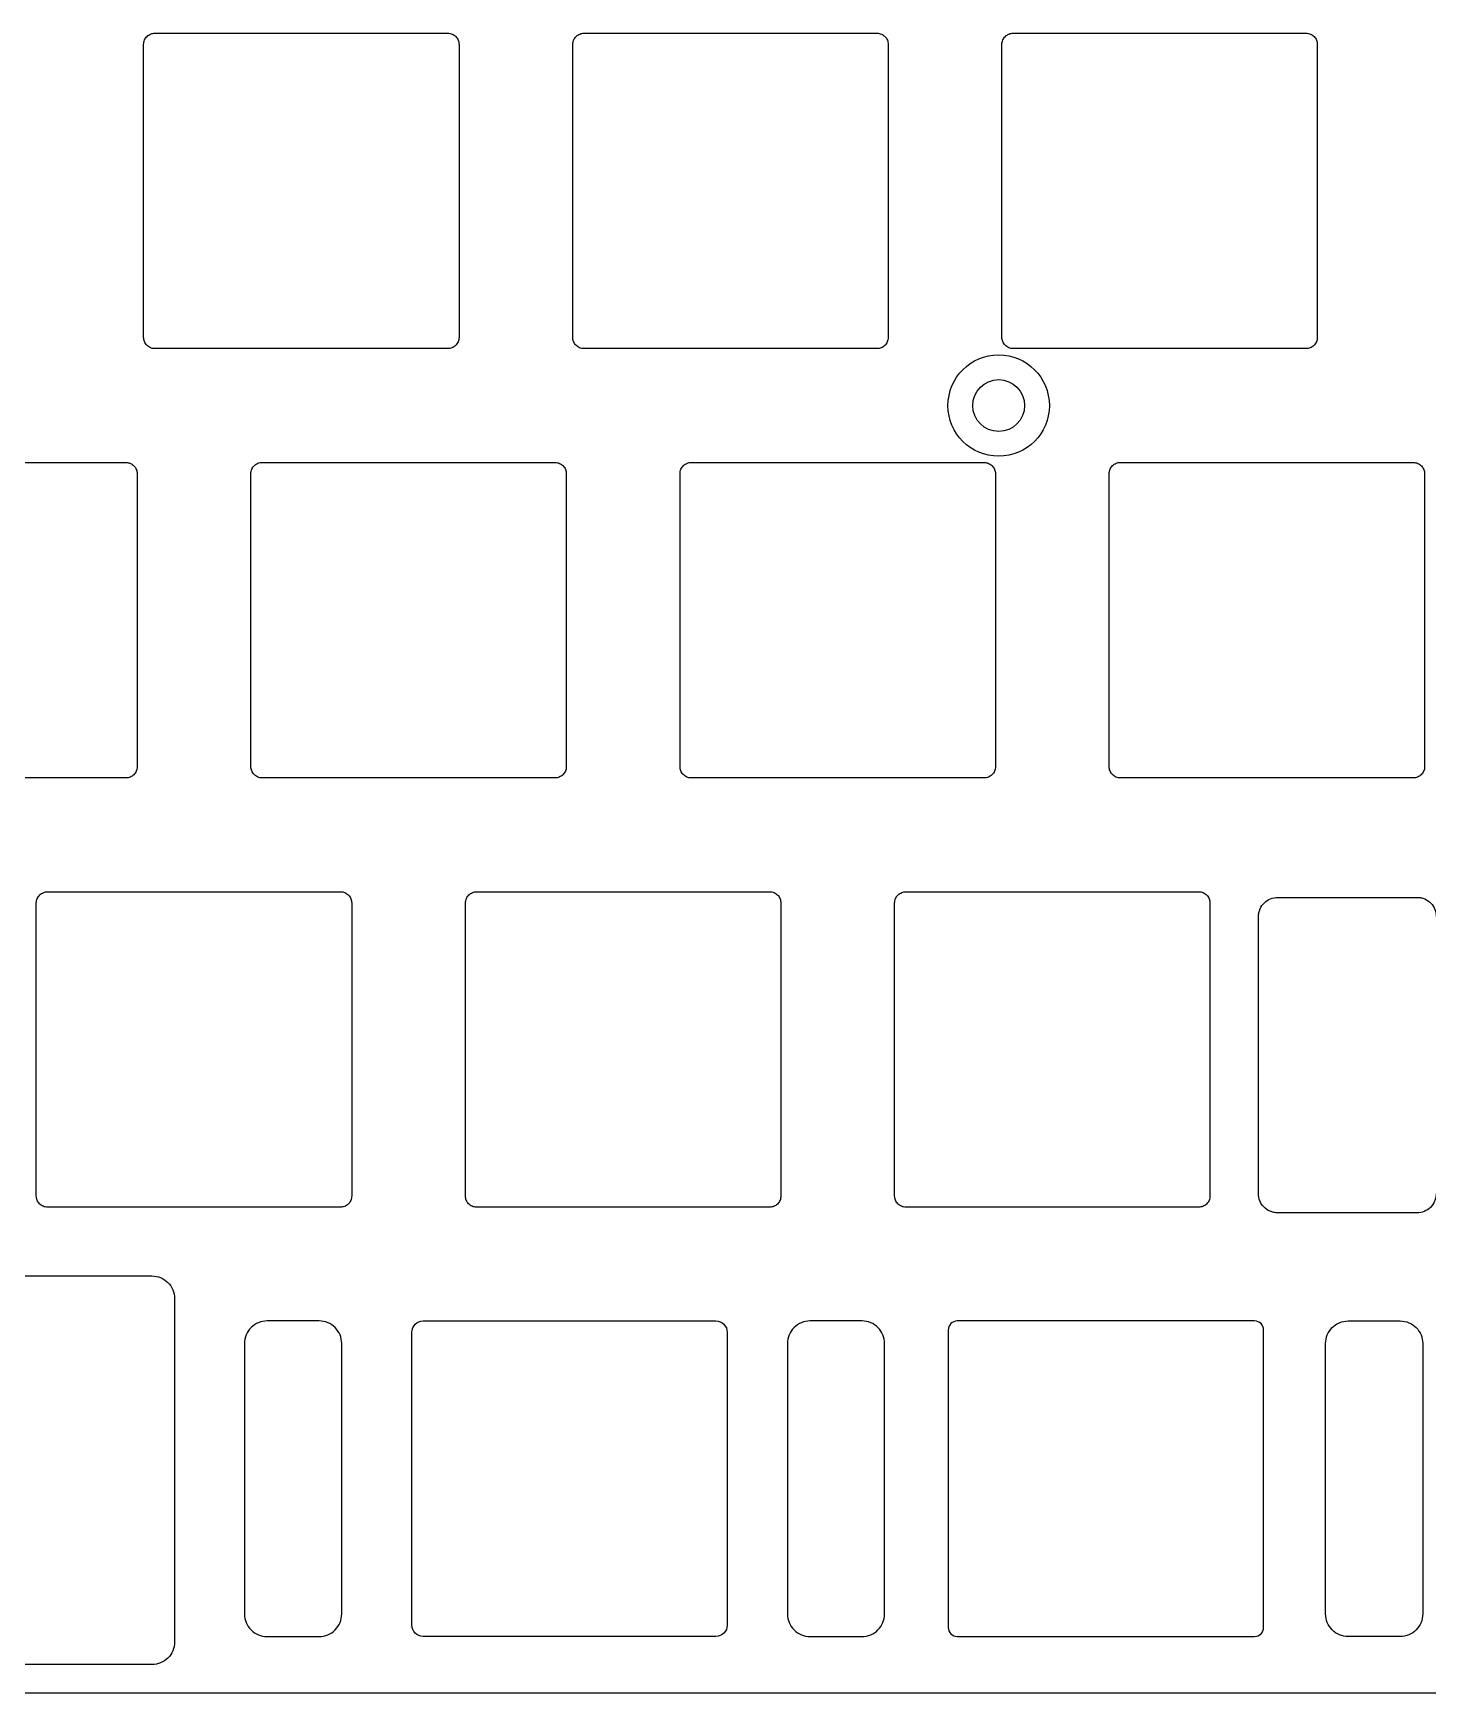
# Model space of a CAD drawing. Header units: millimetres. Extents: x 10 to 357, y 12 to 131.
# Drawn here: x 188.5 to 250.4, y 11.9 to 85.6 of the extents above; entities that cross this region are included whole.
import ezdxf

# ---------------------------------------------------------------- set-up
doc = ezdxf.new("R2010")
doc.units = ezdxf.units.MM
doc.header["$MEASUREMENT"] = 0

msp = doc.modelspace()

# ---------------------------------------------------------------- linework, layer by layer
for p, q in [((193.858, 85.583), (206.858, 85.583)), ((193.858, 85.583), (206.858, 85.583)), ((212.908, 85.583), (225.908, 85.583)), ((212.908, 85.583), (225.908, 85.583)), ((231.958, 85.583), (244.958, 85.583)), ((231.958, 85.583), (244.958, 85.583)), ((193.358, 72.083), (193.358, 85.083)), ((193.358, 72.083), (193.358, 85.083)), ((207.358, 85.083), (207.358, 72.083)), ((207.358, 85.083), (207.358, 72.083)), ((212.408, 72.083), (212.408, 85.083)), ((212.408, 72.083), (212.408, 85.083)), ((226.408, 85.083), (226.408, 72.083)), ((226.408, 85.083), (226.408, 72.083)), ((231.458, 72.083), (231.458, 85.083)), ((231.458, 72.083), (231.458, 85.083)), ((245.458, 85.083), (245.458, 72.083)), ((245.458, 85.083), (245.458, 72.083)), ((206.858, 71.583), (193.858, 71.583)), ((206.858, 71.583), (193.858, 71.583)), ((225.908, 71.583), (212.908, 71.583)), ((225.908, 71.583), (212.908, 71.583)), ((244.958, 71.583), (231.958, 71.583)), ((244.958, 71.583), (231.958, 71.583)), ((179.07, 66.533), (192.57, 66.533)), ((179.07, 66.533), (192.57, 66.533)), ((198.62, 66.533), (211.62, 66.533)), ((198.62, 66.533), (211.62, 66.533)), ((217.67, 66.533), (230.67, 66.533)), ((217.67, 66.533), (230.67, 66.533)), ((236.72, 66.533), (249.72, 66.533)), ((236.72, 66.533), (249.72, 66.533)), ((193.07, 66.033), (193.07, 53.033)), ((193.07, 66.033), (193.07, 53.033)), ((198.12, 53.033), (198.12, 66.033)), ((198.12, 53.033), (198.12, 66.033)), ((212.12, 66.033), (212.12, 53.033)), ((212.12, 66.033), (212.12, 53.033)), ((217.17, 53.033), (217.17, 66.033)), ((217.17, 53.033), (217.17, 66.033)), ((231.17, 66.033), (231.17, 53.033)), ((231.17, 66.033), (231.17, 53.033)), ((236.22, 53.033), (236.22, 66.033)), ((236.22, 53.033), (236.22, 66.033)), ((250.22, 66.033), (250.22, 53.033)), ((250.22, 66.033), (250.22, 53.033)), ((192.57, 52.533), (179.57, 52.533)), ((192.57, 52.533), (179.57, 52.533)), ((211.62, 52.533), (198.62, 52.533)), ((211.62, 52.533), (198.62, 52.533)), ((230.67, 52.533), (217.67, 52.533)), ((230.67, 52.533), (217.67, 52.533)), ((249.72, 52.533), (236.72, 52.533)), ((249.72, 52.533), (236.72, 52.533)), ((189.095, 47.483), (202.095, 47.483)), ((189.095, 47.483), (202.095, 47.483)), ((208.145, 47.483), (221.145, 47.483)), ((208.145, 47.483), (221.145, 47.483)), ((227.195, 47.483), (240.195, 47.483)), ((227.195, 47.483), (240.195, 47.483)), ((243.7, 47.233), (249.885, 47.233)), ((243.7, 47.233), (249.885, 47.233)), ((188.595, 33.983), (188.595, 46.983)), ((188.595, 33.983), (188.595, 46.983)), ((202.595, 46.983), (202.595, 33.983)), ((202.595, 46.983), (202.595, 33.983)), ((207.645, 33.983), (207.645, 46.983)), ((207.645, 33.983), (207.645, 46.983)), ((221.645, 46.983), (221.645, 33.983)), ((221.645, 46.983), (221.645, 33.983)), ((226.695, 33.983), (226.695, 46.983)), ((226.695, 33.983), (226.695, 46.983)), ((240.695, 46.983), (240.695, 33.983)), ((240.695, 46.983), (240.695, 33.983)), ((242.848, 34.085), (242.848, 46.381)), ((242.848, 34.085), (242.848, 46.381)), ((202.095, 33.483), (189.095, 33.483)), ((202.095, 33.483), (189.095, 33.483)), ((221.145, 33.483), (208.145, 33.483)), ((221.145, 33.483), (208.145, 33.483)), ((240.195, 33.483), (227.195, 33.483)), ((240.195, 33.483), (227.195, 33.483)), ((249.885, 33.233), (243.7, 33.233)), ((249.885, 33.233), (243.7, 33.233)), ((13.133, 11.933), (354.244, 11.933)), ((13.133, 11.933), (354.244, 11.933))]:
    msp.add_line(p, q)
for points in [[(186.927, 14.183), (186.927, 29.433, -0.414214), (187.927, 30.433), (193.727, 30.433, -0.414214), (194.727, 29.433), (194.727, 14.183, -0.414214), (193.727, 13.183), (187.927, 13.183, -0.414214)], [(186.927, 14.183), (186.927, 29.433, -0.414214), (187.927, 30.433), (193.727, 30.433, -0.414214), (194.727, 29.433), (194.727, 14.183, -0.414214), (193.727, 13.183), (187.927, 13.183, -0.414214)], [(201.152, 14.433, 0.414214), (202.152, 15.433), (202.152, 27.433, 0.414214), (201.152, 28.433), (198.838, 28.433, 0.414214), (197.838, 27.433), (197.838, 15.433, 0.414214), (198.838, 14.433)], [(201.152, 14.433, 0.414214), (202.152, 15.433), (202.152, 27.433, 0.414214), (201.152, 28.433), (198.838, 28.433, 0.414214), (197.838, 27.433), (197.838, 15.433, 0.414214), (198.838, 14.433)], [(218.764, 14.433), (205.764, 14.433, -0.414214), (205.264, 14.933), (205.264, 27.933, -0.414214), (205.764, 28.433), (218.764, 28.433, -0.414214), (219.264, 27.933), (219.264, 14.933, -0.414214)], [(218.764, 14.433), (205.764, 14.433, -0.414214), (205.264, 14.933), (205.264, 27.933, -0.414214), (205.764, 28.433), (218.764, 28.433, -0.414214), (219.264, 27.933), (219.264, 14.933, -0.414214)], [(225.25, 14.433, 0.414214), (226.25, 15.433), (226.25, 27.433, 0.414214), (225.25, 28.433), (222.937, 28.433, 0.414214), (221.937, 27.433), (221.937, 15.433, 0.414214), (222.937, 14.433)], [(225.25, 14.433, 0.414214), (226.25, 15.433), (226.25, 27.433, 0.414214), (225.25, 28.433), (222.937, 28.433, 0.414214), (221.937, 27.433), (221.937, 15.433, 0.414214), (222.937, 14.433)], [(243.077, 28.033, 0.414214), (242.677, 28.433), (229.477, 28.433, 0.414214), (229.077, 28.033), (229.077, 14.833, 0.414214), (229.477, 14.433), (242.677, 14.433, 0.414214), (243.077, 14.833)], [(243.077, 28.033, 0.414214), (242.677, 28.433), (229.477, 28.433, 0.414214), (229.077, 28.033), (229.077, 14.833, 0.414214), (229.477, 14.433), (242.677, 14.433, 0.414214), (243.077, 14.833)], [(246.826, 28.433), (249.14, 28.433, -0.414214), (250.14, 27.432), (250.14, 15.433, -0.414214), (249.14, 14.433), (246.826, 14.433, -0.414214), (245.826, 15.433), (245.826, 27.432, -0.414214)], [(246.826, 28.433), (249.14, 28.433, -0.414214), (250.14, 27.432), (250.14, 15.433, -0.414214), (249.14, 14.433), (246.826, 14.433, -0.414214), (245.826, 15.433), (245.826, 27.432, -0.414214)]]:
    msp.add_lwpolyline(points, format="xyb", close=True)
for radius in [2.25, 2.25, 1.15]:
    msp.add_circle((231.314, 69.058), radius)
for points, knots in [([(193.358, 85.083), (193.358, 85.118), (193.361, 85.152), (193.376, 85.219), (193.386, 85.251), (193.426, 85.343), (193.464, 85.397), (193.557, 85.487), (193.611, 85.522), (193.73, 85.571), (193.793, 85.583), (193.858, 85.583)], [-0.07893052, -0.07893052, -0.07893052, -0.07893052, -0.06848053, -0.06848053, -0.05834686, -0.05834686, -0.03857211, -0.03857211, -0.01934595, -0.01934595, 0, 0, 0, 0]), ([(193.358, 85.083), (193.358, 85.118), (193.361, 85.152), (193.376, 85.219), (193.386, 85.251), (193.426, 85.343), (193.464, 85.397), (193.557, 85.487), (193.611, 85.522), (193.73, 85.571), (193.793, 85.583), (193.858, 85.583)], [-0.07893052, -0.07893052, -0.07893052, -0.07893052, -0.06848053, -0.06848053, -0.05834686, -0.05834686, -0.03857211, -0.03857211, -0.01934595, -0.01934595, 0, 0, 0, 0]), ([(206.858, 85.583), (206.893, 85.583), (206.927, 85.579), (206.994, 85.565), (207.027, 85.555), (207.118, 85.515), (207.172, 85.477), (207.262, 85.384), (207.298, 85.33), (207.346, 85.211), (207.358, 85.147), (207.358, 85.083)], [-0.07893052, -0.07893052, -0.07893052, -0.07893052, -0.06848053, -0.06848053, -0.05834686, -0.05834686, -0.03857211, -0.03857211, -0.01934595, -0.01934595, 0, 0, 0, 0]), ([(206.858, 85.583), (206.893, 85.583), (206.927, 85.579), (206.994, 85.565), (207.027, 85.555), (207.118, 85.515), (207.172, 85.477), (207.262, 85.384), (207.298, 85.33), (207.346, 85.211), (207.358, 85.147), (207.358, 85.083)], [-0.07893052, -0.07893052, -0.07893052, -0.07893052, -0.06848053, -0.06848053, -0.05834686, -0.05834686, -0.03857211, -0.03857211, -0.01934595, -0.01934595, 0, 0, 0, 0]), ([(212.408, 85.083), (212.408, 85.118), (212.411, 85.152), (212.426, 85.219), (212.436, 85.251), (212.476, 85.343), (212.514, 85.397), (212.607, 85.487), (212.661, 85.522), (212.78, 85.571), (212.843, 85.583), (212.908, 85.583)], [-0.07893052, -0.07893052, -0.07893052, -0.07893052, -0.06848053, -0.06848053, -0.05834686, -0.05834686, -0.03857211, -0.03857211, -0.01934595, -0.01934595, 0, 0, 0, 0]), ([(212.408, 85.083), (212.408, 85.118), (212.411, 85.152), (212.426, 85.219), (212.436, 85.251), (212.476, 85.343), (212.514, 85.397), (212.607, 85.487), (212.661, 85.522), (212.78, 85.571), (212.843, 85.583), (212.908, 85.583)], [-0.07893052, -0.07893052, -0.07893052, -0.07893052, -0.06848053, -0.06848053, -0.05834686, -0.05834686, -0.03857211, -0.03857211, -0.01934595, -0.01934595, 0, 0, 0, 0]), ([(225.908, 85.583), (225.943, 85.583), (225.977, 85.579), (226.044, 85.565), (226.077, 85.555), (226.168, 85.515), (226.222, 85.477), (226.312, 85.384), (226.348, 85.33), (226.396, 85.211), (226.408, 85.147), (226.408, 85.083)], [-0.07893052, -0.07893052, -0.07893052, -0.07893052, -0.06848053, -0.06848053, -0.05834686, -0.05834686, -0.03857211, -0.03857211, -0.01934595, -0.01934595, 0, 0, 0, 0]), ([(225.908, 85.583), (225.943, 85.583), (225.977, 85.579), (226.044, 85.565), (226.077, 85.555), (226.168, 85.515), (226.222, 85.477), (226.312, 85.384), (226.348, 85.33), (226.396, 85.211), (226.408, 85.147), (226.408, 85.083)], [-0.07893052, -0.07893052, -0.07893052, -0.07893052, -0.06848053, -0.06848053, -0.05834686, -0.05834686, -0.03857211, -0.03857211, -0.01934595, -0.01934595, 0, 0, 0, 0]), ([(231.458, 85.083), (231.458, 85.118), (231.461, 85.152), (231.476, 85.219), (231.486, 85.251), (231.526, 85.343), (231.564, 85.397), (231.657, 85.487), (231.711, 85.522), (231.83, 85.571), (231.893, 85.583), (231.958, 85.583)], [-0.07893052, -0.07893052, -0.07893052, -0.07893052, -0.06848053, -0.06848053, -0.05834686, -0.05834686, -0.03857211, -0.03857211, -0.01934595, -0.01934595, 0, 0, 0, 0]), ([(231.458, 85.083), (231.458, 85.118), (231.461, 85.152), (231.476, 85.219), (231.486, 85.251), (231.526, 85.343), (231.564, 85.397), (231.657, 85.487), (231.711, 85.522), (231.83, 85.571), (231.893, 85.583), (231.958, 85.583)], [-0.07893052, -0.07893052, -0.07893052, -0.07893052, -0.06848053, -0.06848053, -0.05834686, -0.05834686, -0.03857211, -0.03857211, -0.01934595, -0.01934595, 0, 0, 0, 0]), ([(244.958, 85.583), (244.993, 85.583), (245.027, 85.579), (245.094, 85.565), (245.127, 85.555), (245.218, 85.515), (245.272, 85.477), (245.362, 85.384), (245.398, 85.33), (245.446, 85.211), (245.458, 85.147), (245.458, 85.083)], [-0.07893052, -0.07893052, -0.07893052, -0.07893052, -0.06848053, -0.06848053, -0.05834686, -0.05834686, -0.03857211, -0.03857211, -0.01934595, -0.01934595, 0, 0, 0, 0]), ([(244.958, 85.583), (244.993, 85.583), (245.027, 85.579), (245.094, 85.565), (245.127, 85.555), (245.218, 85.515), (245.272, 85.477), (245.362, 85.384), (245.398, 85.33), (245.446, 85.211), (245.458, 85.147), (245.458, 85.083)], [-0.07893052, -0.07893052, -0.07893052, -0.07893052, -0.06848053, -0.06848053, -0.05834686, -0.05834686, -0.03857211, -0.03857211, -0.01934595, -0.01934595, 0, 0, 0, 0]), ([(193.858, 71.583), (193.823, 71.583), (193.789, 71.586), (193.722, 71.6), (193.689, 71.611), (193.598, 71.65), (193.544, 71.688), (193.454, 71.782), (193.418, 71.836), (193.37, 71.955), (193.358, 72.018), (193.358, 72.083)], [-0.07893052, -0.07893052, -0.07893052, -0.07893052, -0.06848053, -0.06848053, -0.05834686, -0.05834686, -0.03857211, -0.03857211, -0.01934595, -0.01934595, 0, 0, 0, 0]), ([(193.858, 71.583), (193.823, 71.583), (193.789, 71.586), (193.722, 71.6), (193.689, 71.611), (193.598, 71.65), (193.544, 71.688), (193.454, 71.782), (193.418, 71.836), (193.37, 71.955), (193.358, 72.018), (193.358, 72.083)], [-0.07893052, -0.07893052, -0.07893052, -0.07893052, -0.06848053, -0.06848053, -0.05834686, -0.05834686, -0.03857211, -0.03857211, -0.01934595, -0.01934595, 0, 0, 0, 0]), ([(207.358, 72.083), (207.358, 72.048), (207.354, 72.013), (207.34, 71.946), (207.33, 71.914), (207.29, 71.823), (207.252, 71.768), (207.159, 71.678), (207.105, 71.643), (206.986, 71.595), (206.922, 71.583), (206.858, 71.583)], [-0.07893052, -0.07893052, -0.07893052, -0.07893052, -0.06848053, -0.06848053, -0.05834686, -0.05834686, -0.03857211, -0.03857211, -0.01934595, -0.01934595, 0, 0, 0, 0]), ([(207.358, 72.083), (207.358, 72.048), (207.354, 72.013), (207.34, 71.946), (207.33, 71.914), (207.29, 71.823), (207.252, 71.768), (207.159, 71.678), (207.105, 71.643), (206.986, 71.595), (206.922, 71.583), (206.858, 71.583)], [-0.07893052, -0.07893052, -0.07893052, -0.07893052, -0.06848053, -0.06848053, -0.05834686, -0.05834686, -0.03857211, -0.03857211, -0.01934595, -0.01934595, 0, 0, 0, 0]), ([(212.908, 71.583), (212.873, 71.583), (212.839, 71.586), (212.772, 71.6), (212.739, 71.611), (212.648, 71.65), (212.594, 71.688), (212.504, 71.782), (212.468, 71.836), (212.42, 71.955), (212.408, 72.018), (212.408, 72.083)], [-0.07893052, -0.07893052, -0.07893052, -0.07893052, -0.06848053, -0.06848053, -0.05834686, -0.05834686, -0.03857211, -0.03857211, -0.01934595, -0.01934595, 0, 0, 0, 0]), ([(212.908, 71.583), (212.873, 71.583), (212.839, 71.586), (212.772, 71.6), (212.739, 71.611), (212.648, 71.65), (212.594, 71.688), (212.504, 71.782), (212.468, 71.836), (212.42, 71.955), (212.408, 72.018), (212.408, 72.083)], [-0.07893052, -0.07893052, -0.07893052, -0.07893052, -0.06848053, -0.06848053, -0.05834686, -0.05834686, -0.03857211, -0.03857211, -0.01934595, -0.01934595, 0, 0, 0, 0]), ([(226.408, 72.083), (226.408, 72.048), (226.404, 72.013), (226.39, 71.946), (226.38, 71.914), (226.34, 71.823), (226.302, 71.768), (226.209, 71.678), (226.155, 71.643), (226.036, 71.595), (225.972, 71.583), (225.908, 71.583)], [-0.07893052, -0.07893052, -0.07893052, -0.07893052, -0.06848053, -0.06848053, -0.05834686, -0.05834686, -0.03857211, -0.03857211, -0.01934595, -0.01934595, 0, 0, 0, 0]), ([(226.408, 72.083), (226.408, 72.048), (226.404, 72.013), (226.39, 71.946), (226.38, 71.914), (226.34, 71.823), (226.302, 71.768), (226.209, 71.678), (226.155, 71.643), (226.036, 71.595), (225.972, 71.583), (225.908, 71.583)], [-0.07893052, -0.07893052, -0.07893052, -0.07893052, -0.06848053, -0.06848053, -0.05834686, -0.05834686, -0.03857211, -0.03857211, -0.01934595, -0.01934595, 0, 0, 0, 0]), ([(231.958, 71.583), (231.923, 71.583), (231.889, 71.586), (231.822, 71.6), (231.789, 71.611), (231.698, 71.65), (231.644, 71.688), (231.554, 71.782), (231.518, 71.836), (231.47, 71.955), (231.458, 72.018), (231.458, 72.083)], [-0.07893052, -0.07893052, -0.07893052, -0.07893052, -0.06848053, -0.06848053, -0.05834686, -0.05834686, -0.03857211, -0.03857211, -0.01934595, -0.01934595, 0, 0, 0, 0]), ([(231.958, 71.583), (231.923, 71.583), (231.889, 71.586), (231.822, 71.6), (231.789, 71.611), (231.698, 71.65), (231.644, 71.688), (231.554, 71.782), (231.518, 71.836), (231.47, 71.955), (231.458, 72.018), (231.458, 72.083)], [-0.07893052, -0.07893052, -0.07893052, -0.07893052, -0.06848053, -0.06848053, -0.05834686, -0.05834686, -0.03857211, -0.03857211, -0.01934595, -0.01934595, 0, 0, 0, 0]), ([(245.458, 72.083), (245.458, 72.048), (245.454, 72.013), (245.44, 71.946), (245.43, 71.914), (245.39, 71.823), (245.352, 71.768), (245.259, 71.678), (245.205, 71.643), (245.086, 71.595), (245.022, 71.583), (244.958, 71.583)], [-0.07893052, -0.07893052, -0.07893052, -0.07893052, -0.06848053, -0.06848053, -0.05834686, -0.05834686, -0.03857211, -0.03857211, -0.01934595, -0.01934595, 0, 0, 0, 0]), ([(245.458, 72.083), (245.458, 72.048), (245.454, 72.013), (245.44, 71.946), (245.43, 71.914), (245.39, 71.823), (245.352, 71.768), (245.259, 71.678), (245.205, 71.643), (245.086, 71.595), (245.022, 71.583), (244.958, 71.583)], [-0.07893052, -0.07893052, -0.07893052, -0.07893052, -0.06848053, -0.06848053, -0.05834686, -0.05834686, -0.03857211, -0.03857211, -0.01934595, -0.01934595, 0, 0, 0, 0]), ([(192.57, 66.533), (192.605, 66.533), (192.64, 66.529), (192.707, 66.515), (192.739, 66.505), (192.83, 66.465), (192.885, 66.427), (192.975, 66.334), (193.01, 66.28), (193.058, 66.161), (193.07, 66.097), (193.07, 66.033)], [-0.07893052, -0.07893052, -0.07893052, -0.07893052, -0.06848053, -0.06848053, -0.05834686, -0.05834686, -0.03857211, -0.03857211, -0.01934595, -0.01934595, 0, 0, 0, 0]), ([(192.57, 66.533), (192.605, 66.533), (192.64, 66.529), (192.707, 66.515), (192.739, 66.505), (192.83, 66.465), (192.885, 66.427), (192.975, 66.334), (193.01, 66.28), (193.058, 66.161), (193.07, 66.097), (193.07, 66.033)], [-0.07893052, -0.07893052, -0.07893052, -0.07893052, -0.06848053, -0.06848053, -0.05834686, -0.05834686, -0.03857211, -0.03857211, -0.01934595, -0.01934595, 0, 0, 0, 0]), ([(198.12, 66.033), (198.12, 66.068), (198.124, 66.102), (198.138, 66.169), (198.148, 66.201), (198.188, 66.293), (198.226, 66.347), (198.319, 66.437), (198.374, 66.472), (198.493, 66.521), (198.556, 66.533), (198.62, 66.533)], [-0.07893052, -0.07893052, -0.07893052, -0.07893052, -0.06848053, -0.06848053, -0.05834686, -0.05834686, -0.03857211, -0.03857211, -0.01934595, -0.01934595, 0, 0, 0, 0]), ([(198.12, 66.033), (198.12, 66.068), (198.124, 66.102), (198.138, 66.169), (198.148, 66.201), (198.188, 66.293), (198.226, 66.347), (198.319, 66.437), (198.374, 66.472), (198.493, 66.521), (198.556, 66.533), (198.62, 66.533)], [-0.07893052, -0.07893052, -0.07893052, -0.07893052, -0.06848053, -0.06848053, -0.05834686, -0.05834686, -0.03857211, -0.03857211, -0.01934595, -0.01934595, 0, 0, 0, 0]), ([(211.62, 66.533), (211.655, 66.533), (211.69, 66.529), (211.757, 66.515), (211.789, 66.505), (211.88, 66.465), (211.935, 66.427), (212.025, 66.334), (212.06, 66.28), (212.108, 66.161), (212.12, 66.097), (212.12, 66.033)], [-0.07893052, -0.07893052, -0.07893052, -0.07893052, -0.06848053, -0.06848053, -0.05834686, -0.05834686, -0.03857211, -0.03857211, -0.01934595, -0.01934595, 0, 0, 0, 0]), ([(211.62, 66.533), (211.655, 66.533), (211.69, 66.529), (211.757, 66.515), (211.789, 66.505), (211.88, 66.465), (211.935, 66.427), (212.025, 66.334), (212.06, 66.28), (212.108, 66.161), (212.12, 66.097), (212.12, 66.033)], [-0.07893052, -0.07893052, -0.07893052, -0.07893052, -0.06848053, -0.06848053, -0.05834686, -0.05834686, -0.03857211, -0.03857211, -0.01934595, -0.01934595, 0, 0, 0, 0]), ([(217.17, 66.033), (217.17, 66.068), (217.174, 66.102), (217.188, 66.169), (217.198, 66.201), (217.238, 66.293), (217.276, 66.347), (217.369, 66.437), (217.424, 66.472), (217.543, 66.521), (217.606, 66.533), (217.67, 66.533)], [-0.07893052, -0.07893052, -0.07893052, -0.07893052, -0.06848053, -0.06848053, -0.05834686, -0.05834686, -0.03857211, -0.03857211, -0.01934595, -0.01934595, 0, 0, 0, 0]), ([(217.17, 66.033), (217.17, 66.068), (217.174, 66.102), (217.188, 66.169), (217.198, 66.201), (217.238, 66.293), (217.276, 66.347), (217.369, 66.437), (217.424, 66.472), (217.543, 66.521), (217.606, 66.533), (217.67, 66.533)], [-0.07893052, -0.07893052, -0.07893052, -0.07893052, -0.06848053, -0.06848053, -0.05834686, -0.05834686, -0.03857211, -0.03857211, -0.01934595, -0.01934595, 0, 0, 0, 0]), ([(230.67, 66.533), (230.705, 66.533), (230.74, 66.529), (230.807, 66.515), (230.839, 66.505), (230.93, 66.465), (230.985, 66.427), (231.075, 66.334), (231.11, 66.28), (231.158, 66.161), (231.17, 66.097), (231.17, 66.033)], [-0.07893052, -0.07893052, -0.07893052, -0.07893052, -0.06848053, -0.06848053, -0.05834686, -0.05834686, -0.03857211, -0.03857211, -0.01934595, -0.01934595, 0, 0, 0, 0]), ([(230.67, 66.533), (230.705, 66.533), (230.74, 66.529), (230.807, 66.515), (230.839, 66.505), (230.93, 66.465), (230.985, 66.427), (231.075, 66.334), (231.11, 66.28), (231.158, 66.161), (231.17, 66.097), (231.17, 66.033)], [-0.07893052, -0.07893052, -0.07893052, -0.07893052, -0.06848053, -0.06848053, -0.05834686, -0.05834686, -0.03857211, -0.03857211, -0.01934595, -0.01934595, 0, 0, 0, 0]), ([(236.22, 66.033), (236.22, 66.068), (236.224, 66.102), (236.238, 66.169), (236.248, 66.201), (236.288, 66.293), (236.326, 66.347), (236.419, 66.437), (236.474, 66.472), (236.593, 66.521), (236.656, 66.533), (236.72, 66.533)], [-0.07893052, -0.07893052, -0.07893052, -0.07893052, -0.06848053, -0.06848053, -0.05834686, -0.05834686, -0.03857211, -0.03857211, -0.01934595, -0.01934595, 0, 0, 0, 0]), ([(236.22, 66.033), (236.22, 66.068), (236.224, 66.102), (236.238, 66.169), (236.248, 66.201), (236.288, 66.293), (236.326, 66.347), (236.419, 66.437), (236.474, 66.472), (236.593, 66.521), (236.656, 66.533), (236.72, 66.533)], [-0.07893052, -0.07893052, -0.07893052, -0.07893052, -0.06848053, -0.06848053, -0.05834686, -0.05834686, -0.03857211, -0.03857211, -0.01934595, -0.01934595, 0, 0, 0, 0]), ([(249.72, 66.533), (249.755, 66.533), (249.79, 66.529), (249.857, 66.515), (249.889, 66.505), (249.98, 66.465), (250.035, 66.427), (250.125, 66.334), (250.16, 66.28), (250.208, 66.161), (250.22, 66.097), (250.22, 66.033)], [-0.07893052, -0.07893052, -0.07893052, -0.07893052, -0.06848053, -0.06848053, -0.05834686, -0.05834686, -0.03857211, -0.03857211, -0.01934595, -0.01934595, 0, 0, 0, 0]), ([(249.72, 66.533), (249.755, 66.533), (249.79, 66.529), (249.857, 66.515), (249.889, 66.505), (249.98, 66.465), (250.035, 66.427), (250.125, 66.334), (250.16, 66.28), (250.208, 66.161), (250.22, 66.097), (250.22, 66.033)], [-0.07893052, -0.07893052, -0.07893052, -0.07893052, -0.06848053, -0.06848053, -0.05834686, -0.05834686, -0.03857211, -0.03857211, -0.01934595, -0.01934595, 0, 0, 0, 0]), ([(193.07, 53.033), (193.07, 52.998), (193.067, 52.963), (193.053, 52.896), (193.043, 52.864), (193.003, 52.773), (192.965, 52.718), (192.871, 52.628), (192.817, 52.593), (192.698, 52.545), (192.635, 52.533), (192.57, 52.533)], [-0.07893052, -0.07893052, -0.07893052, -0.07893052, -0.06848053, -0.06848053, -0.05834686, -0.05834686, -0.03857211, -0.03857211, -0.01934595, -0.01934595, 0, 0, 0, 0]), ([(193.07, 53.033), (193.07, 52.998), (193.067, 52.963), (193.053, 52.896), (193.043, 52.864), (193.003, 52.773), (192.965, 52.718), (192.871, 52.628), (192.817, 52.593), (192.698, 52.545), (192.635, 52.533), (192.57, 52.533)], [-0.07893052, -0.07893052, -0.07893052, -0.07893052, -0.06848053, -0.06848053, -0.05834686, -0.05834686, -0.03857211, -0.03857211, -0.01934595, -0.01934595, 0, 0, 0, 0]), ([(198.62, 52.533), (198.586, 52.533), (198.551, 52.536), (198.484, 52.55), (198.452, 52.561), (198.361, 52.6), (198.306, 52.638), (198.216, 52.732), (198.181, 52.786), (198.133, 52.905), (198.12, 52.968), (198.12, 53.033)], [-0.07893052, -0.07893052, -0.07893052, -0.07893052, -0.06848053, -0.06848053, -0.05834686, -0.05834686, -0.03857211, -0.03857211, -0.01934595, -0.01934595, 0, 0, 0, 0]), ([(198.62, 52.533), (198.586, 52.533), (198.551, 52.536), (198.484, 52.55), (198.452, 52.561), (198.361, 52.6), (198.306, 52.638), (198.216, 52.732), (198.181, 52.786), (198.133, 52.905), (198.12, 52.968), (198.12, 53.033)], [-0.07893052, -0.07893052, -0.07893052, -0.07893052, -0.06848053, -0.06848053, -0.05834686, -0.05834686, -0.03857211, -0.03857211, -0.01934595, -0.01934595, 0, 0, 0, 0]), ([(212.12, 53.033), (212.12, 52.998), (212.117, 52.963), (212.103, 52.896), (212.093, 52.864), (212.053, 52.773), (212.015, 52.718), (211.921, 52.628), (211.867, 52.593), (211.748, 52.545), (211.685, 52.533), (211.62, 52.533)], [-0.07893052, -0.07893052, -0.07893052, -0.07893052, -0.06848053, -0.06848053, -0.05834686, -0.05834686, -0.03857211, -0.03857211, -0.01934595, -0.01934595, 0, 0, 0, 0]), ([(212.12, 53.033), (212.12, 52.998), (212.117, 52.963), (212.103, 52.896), (212.093, 52.864), (212.053, 52.773), (212.015, 52.718), (211.921, 52.628), (211.867, 52.593), (211.748, 52.545), (211.685, 52.533), (211.62, 52.533)], [-0.07893052, -0.07893052, -0.07893052, -0.07893052, -0.06848053, -0.06848053, -0.05834686, -0.05834686, -0.03857211, -0.03857211, -0.01934595, -0.01934595, 0, 0, 0, 0]), ([(217.67, 52.533), (217.636, 52.533), (217.601, 52.536), (217.534, 52.55), (217.502, 52.561), (217.411, 52.6), (217.356, 52.638), (217.266, 52.732), (217.231, 52.786), (217.183, 52.905), (217.17, 52.968), (217.17, 53.033)], [-0.07893052, -0.07893052, -0.07893052, -0.07893052, -0.06848053, -0.06848053, -0.05834686, -0.05834686, -0.03857211, -0.03857211, -0.01934595, -0.01934595, 0, 0, 0, 0]), ([(217.67, 52.533), (217.636, 52.533), (217.601, 52.536), (217.534, 52.55), (217.502, 52.561), (217.411, 52.6), (217.356, 52.638), (217.266, 52.732), (217.231, 52.786), (217.183, 52.905), (217.17, 52.968), (217.17, 53.033)], [-0.07893052, -0.07893052, -0.07893052, -0.07893052, -0.06848053, -0.06848053, -0.05834686, -0.05834686, -0.03857211, -0.03857211, -0.01934595, -0.01934595, 0, 0, 0, 0]), ([(231.17, 53.033), (231.17, 52.998), (231.167, 52.963), (231.153, 52.896), (231.143, 52.864), (231.103, 52.773), (231.065, 52.718), (230.971, 52.628), (230.917, 52.593), (230.798, 52.545), (230.735, 52.533), (230.67, 52.533)], [-0.07893052, -0.07893052, -0.07893052, -0.07893052, -0.06848053, -0.06848053, -0.05834686, -0.05834686, -0.03857211, -0.03857211, -0.01934595, -0.01934595, 0, 0, 0, 0]), ([(231.17, 53.033), (231.17, 52.998), (231.167, 52.963), (231.153, 52.896), (231.143, 52.864), (231.103, 52.773), (231.065, 52.718), (230.971, 52.628), (230.917, 52.593), (230.798, 52.545), (230.735, 52.533), (230.67, 52.533)], [-0.07893052, -0.07893052, -0.07893052, -0.07893052, -0.06848053, -0.06848053, -0.05834686, -0.05834686, -0.03857211, -0.03857211, -0.01934595, -0.01934595, 0, 0, 0, 0]), ([(236.72, 52.533), (236.686, 52.533), (236.651, 52.536), (236.584, 52.55), (236.552, 52.561), (236.461, 52.6), (236.406, 52.638), (236.316, 52.732), (236.281, 52.786), (236.233, 52.905), (236.22, 52.968), (236.22, 53.033)], [-0.07893052, -0.07893052, -0.07893052, -0.07893052, -0.06848053, -0.06848053, -0.05834686, -0.05834686, -0.03857211, -0.03857211, -0.01934595, -0.01934595, 0, 0, 0, 0]), ([(236.72, 52.533), (236.686, 52.533), (236.651, 52.536), (236.584, 52.55), (236.552, 52.561), (236.461, 52.6), (236.406, 52.638), (236.316, 52.732), (236.281, 52.786), (236.233, 52.905), (236.22, 52.968), (236.22, 53.033)], [-0.07893052, -0.07893052, -0.07893052, -0.07893052, -0.06848053, -0.06848053, -0.05834686, -0.05834686, -0.03857211, -0.03857211, -0.01934595, -0.01934595, 0, 0, 0, 0]), ([(250.22, 53.033), (250.22, 52.998), (250.217, 52.963), (250.203, 52.896), (250.193, 52.864), (250.153, 52.773), (250.115, 52.718), (250.021, 52.628), (249.967, 52.593), (249.848, 52.545), (249.785, 52.533), (249.72, 52.533)], [-0.07893052, -0.07893052, -0.07893052, -0.07893052, -0.06848053, -0.06848053, -0.05834686, -0.05834686, -0.03857211, -0.03857211, -0.01934595, -0.01934595, 0, 0, 0, 0]), ([(250.22, 53.033), (250.22, 52.998), (250.217, 52.963), (250.203, 52.896), (250.193, 52.864), (250.153, 52.773), (250.115, 52.718), (250.021, 52.628), (249.967, 52.593), (249.848, 52.545), (249.785, 52.533), (249.72, 52.533)], [-0.07893052, -0.07893052, -0.07893052, -0.07893052, -0.06848053, -0.06848053, -0.05834686, -0.05834686, -0.03857211, -0.03857211, -0.01934595, -0.01934595, 0, 0, 0, 0]), ([(188.595, 46.983), (188.595, 47.018), (188.599, 47.052), (188.613, 47.119), (188.623, 47.151), (188.663, 47.243), (188.701, 47.297), (188.794, 47.387), (188.849, 47.422), (188.968, 47.471), (189.031, 47.483), (189.095, 47.483)], [-0.07893052, -0.07893052, -0.07893052, -0.07893052, -0.06848053, -0.06848053, -0.05834686, -0.05834686, -0.03857211, -0.03857211, -0.01934595, -0.01934595, 0, 0, 0, 0]), ([(188.595, 46.983), (188.595, 47.018), (188.599, 47.052), (188.613, 47.119), (188.623, 47.151), (188.663, 47.243), (188.701, 47.297), (188.794, 47.387), (188.849, 47.422), (188.968, 47.471), (189.031, 47.483), (189.095, 47.483)], [-0.07893052, -0.07893052, -0.07893052, -0.07893052, -0.06848053, -0.06848053, -0.05834686, -0.05834686, -0.03857211, -0.03857211, -0.01934595, -0.01934595, 0, 0, 0, 0]), ([(202.095, 47.483), (202.13, 47.483), (202.165, 47.479), (202.232, 47.465), (202.264, 47.455), (202.355, 47.415), (202.41, 47.377), (202.5, 47.284), (202.535, 47.23), (202.583, 47.111), (202.595, 47.047), (202.595, 46.983)], [-0.07893052, -0.07893052, -0.07893052, -0.07893052, -0.06848053, -0.06848053, -0.05834686, -0.05834686, -0.03857211, -0.03857211, -0.01934595, -0.01934595, 0, 0, 0, 0]), ([(202.095, 47.483), (202.13, 47.483), (202.165, 47.479), (202.232, 47.465), (202.264, 47.455), (202.355, 47.415), (202.41, 47.377), (202.5, 47.284), (202.535, 47.23), (202.583, 47.111), (202.595, 47.047), (202.595, 46.983)], [-0.07893052, -0.07893052, -0.07893052, -0.07893052, -0.06848053, -0.06848053, -0.05834686, -0.05834686, -0.03857211, -0.03857211, -0.01934595, -0.01934595, 0, 0, 0, 0]), ([(207.645, 46.983), (207.645, 47.018), (207.649, 47.052), (207.663, 47.119), (207.673, 47.151), (207.713, 47.243), (207.751, 47.297), (207.844, 47.387), (207.899, 47.422), (208.018, 47.471), (208.081, 47.483), (208.145, 47.483)], [-0.07893052, -0.07893052, -0.07893052, -0.07893052, -0.06848053, -0.06848053, -0.05834686, -0.05834686, -0.03857211, -0.03857211, -0.01934595, -0.01934595, 0, 0, 0, 0]), ([(207.645, 46.983), (207.645, 47.018), (207.649, 47.052), (207.663, 47.119), (207.673, 47.151), (207.713, 47.243), (207.751, 47.297), (207.844, 47.387), (207.899, 47.422), (208.018, 47.471), (208.081, 47.483), (208.145, 47.483)], [-0.07893052, -0.07893052, -0.07893052, -0.07893052, -0.06848053, -0.06848053, -0.05834686, -0.05834686, -0.03857211, -0.03857211, -0.01934595, -0.01934595, 0, 0, 0, 0]), ([(221.145, 47.483), (221.18, 47.483), (221.215, 47.479), (221.282, 47.465), (221.314, 47.455), (221.405, 47.415), (221.46, 47.377), (221.55, 47.284), (221.585, 47.23), (221.633, 47.111), (221.645, 47.047), (221.645, 46.983)], [-0.07893052, -0.07893052, -0.07893052, -0.07893052, -0.06848053, -0.06848053, -0.05834686, -0.05834686, -0.03857211, -0.03857211, -0.01934595, -0.01934595, 0, 0, 0, 0]), ([(221.145, 47.483), (221.18, 47.483), (221.215, 47.479), (221.282, 47.465), (221.314, 47.455), (221.405, 47.415), (221.46, 47.377), (221.55, 47.284), (221.585, 47.23), (221.633, 47.111), (221.645, 47.047), (221.645, 46.983)], [-0.07893052, -0.07893052, -0.07893052, -0.07893052, -0.06848053, -0.06848053, -0.05834686, -0.05834686, -0.03857211, -0.03857211, -0.01934595, -0.01934595, 0, 0, 0, 0]), ([(226.695, 46.983), (226.695, 47.018), (226.699, 47.052), (226.713, 47.119), (226.723, 47.151), (226.763, 47.243), (226.801, 47.297), (226.894, 47.387), (226.949, 47.422), (227.068, 47.471), (227.131, 47.483), (227.195, 47.483)], [-0.07893052, -0.07893052, -0.07893052, -0.07893052, -0.06848053, -0.06848053, -0.05834686, -0.05834686, -0.03857211, -0.03857211, -0.01934595, -0.01934595, 0, 0, 0, 0]), ([(226.695, 46.983), (226.695, 47.018), (226.699, 47.052), (226.713, 47.119), (226.723, 47.151), (226.763, 47.243), (226.801, 47.297), (226.894, 47.387), (226.949, 47.422), (227.068, 47.471), (227.131, 47.483), (227.195, 47.483)], [-0.07893052, -0.07893052, -0.07893052, -0.07893052, -0.06848053, -0.06848053, -0.05834686, -0.05834686, -0.03857211, -0.03857211, -0.01934595, -0.01934595, 0, 0, 0, 0]), ([(240.195, 47.483), (240.23, 47.483), (240.265, 47.479), (240.332, 47.465), (240.364, 47.455), (240.455, 47.415), (240.51, 47.377), (240.6, 47.284), (240.635, 47.23), (240.683, 47.111), (240.695, 47.047), (240.695, 46.983)], [-0.07893052, -0.07893052, -0.07893052, -0.07893052, -0.06848053, -0.06848053, -0.05834686, -0.05834686, -0.03857211, -0.03857211, -0.01934595, -0.01934595, 0, 0, 0, 0]), ([(240.195, 47.483), (240.23, 47.483), (240.265, 47.479), (240.332, 47.465), (240.364, 47.455), (240.455, 47.415), (240.51, 47.377), (240.6, 47.284), (240.635, 47.23), (240.683, 47.111), (240.695, 47.047), (240.695, 46.983)], [-0.07893052, -0.07893052, -0.07893052, -0.07893052, -0.06848053, -0.06848053, -0.05834686, -0.05834686, -0.03857211, -0.03857211, -0.01934595, -0.01934595, 0, 0, 0, 0]), ([(242.848, 46.381), (242.848, 46.44), (242.854, 46.499), (242.878, 46.613), (242.895, 46.668), (242.963, 46.823), (243.028, 46.916), (243.187, 47.07), (243.279, 47.13), (243.482, 47.212), (243.59, 47.233), (243.7, 47.233)], [-0.1345137, -0.1345137, -0.1345137, -0.1345137, -0.1167048, -0.1167048, -0.099435, -0.099435, -0.0657348, -0.0657348, -0.0329694, -0.0329694, 0, 0, 0, 0]), ([(242.848, 46.381), (242.848, 46.44), (242.854, 46.499), (242.878, 46.613), (242.895, 46.668), (242.963, 46.823), (243.028, 46.916), (243.187, 47.07), (243.279, 47.13), (243.482, 47.212), (243.59, 47.233), (243.7, 47.233)], [-0.1345137, -0.1345137, -0.1345137, -0.1345137, -0.1167048, -0.1167048, -0.099435, -0.099435, -0.0657348, -0.0657348, -0.0329694, -0.0329694, 0, 0, 0, 0]), ([(249.885, 47.233), (249.944, 47.233), (250.003, 47.227), (250.117, 47.203), (250.172, 47.185), (250.328, 47.117), (250.421, 47.053), (250.574, 46.894), (250.634, 46.801), (250.716, 46.599), (250.737, 46.491), (250.737, 46.381)], [-0.1345137, -0.1345137, -0.1345137, -0.1345137, -0.1167048, -0.1167048, -0.099435, -0.099435, -0.0657348, -0.0657348, -0.0329694, -0.0329694, 0, 0, 0, 0]), ([(249.885, 47.233), (249.944, 47.233), (250.003, 47.227), (250.117, 47.203), (250.172, 47.185), (250.328, 47.117), (250.421, 47.053), (250.574, 46.894), (250.634, 46.801), (250.716, 46.599), (250.737, 46.491), (250.737, 46.381)], [-0.1345137, -0.1345137, -0.1345137, -0.1345137, -0.1167048, -0.1167048, -0.099435, -0.099435, -0.0657348, -0.0657348, -0.0329694, -0.0329694, 0, 0, 0, 0]), ([(189.095, 33.483), (189.061, 33.483), (189.026, 33.486), (188.959, 33.5), (188.927, 33.511), (188.836, 33.55), (188.781, 33.588), (188.691, 33.682), (188.656, 33.736), (188.608, 33.855), (188.595, 33.918), (188.595, 33.983)], [-0.07893052, -0.07893052, -0.07893052, -0.07893052, -0.06848053, -0.06848053, -0.05834686, -0.05834686, -0.03857211, -0.03857211, -0.01934595, -0.01934595, 0, 0, 0, 0]), ([(189.095, 33.483), (189.061, 33.483), (189.026, 33.486), (188.959, 33.5), (188.927, 33.511), (188.836, 33.55), (188.781, 33.588), (188.691, 33.682), (188.656, 33.736), (188.608, 33.855), (188.595, 33.918), (188.595, 33.983)], [-0.07893052, -0.07893052, -0.07893052, -0.07893052, -0.06848053, -0.06848053, -0.05834686, -0.05834686, -0.03857211, -0.03857211, -0.01934595, -0.01934595, 0, 0, 0, 0]), ([(202.595, 33.983), (202.595, 33.948), (202.592, 33.913), (202.578, 33.846), (202.568, 33.814), (202.528, 33.723), (202.49, 33.668), (202.396, 33.578), (202.342, 33.543), (202.223, 33.495), (202.16, 33.483), (202.095, 33.483)], [-0.07893052, -0.07893052, -0.07893052, -0.07893052, -0.06848053, -0.06848053, -0.05834686, -0.05834686, -0.03857211, -0.03857211, -0.01934595, -0.01934595, 0, 0, 0, 0]), ([(202.595, 33.983), (202.595, 33.948), (202.592, 33.913), (202.578, 33.846), (202.568, 33.814), (202.528, 33.723), (202.49, 33.668), (202.396, 33.578), (202.342, 33.543), (202.223, 33.495), (202.16, 33.483), (202.095, 33.483)], [-0.07893052, -0.07893052, -0.07893052, -0.07893052, -0.06848053, -0.06848053, -0.05834686, -0.05834686, -0.03857211, -0.03857211, -0.01934595, -0.01934595, 0, 0, 0, 0]), ([(208.145, 33.483), (208.111, 33.483), (208.076, 33.486), (208.009, 33.5), (207.977, 33.511), (207.886, 33.55), (207.831, 33.588), (207.741, 33.682), (207.706, 33.736), (207.658, 33.855), (207.645, 33.918), (207.645, 33.983)], [-0.07893052, -0.07893052, -0.07893052, -0.07893052, -0.06848053, -0.06848053, -0.05834686, -0.05834686, -0.03857211, -0.03857211, -0.01934595, -0.01934595, 0, 0, 0, 0]), ([(208.145, 33.483), (208.111, 33.483), (208.076, 33.486), (208.009, 33.5), (207.977, 33.511), (207.886, 33.55), (207.831, 33.588), (207.741, 33.682), (207.706, 33.736), (207.658, 33.855), (207.645, 33.918), (207.645, 33.983)], [-0.07893052, -0.07893052, -0.07893052, -0.07893052, -0.06848053, -0.06848053, -0.05834686, -0.05834686, -0.03857211, -0.03857211, -0.01934595, -0.01934595, 0, 0, 0, 0]), ([(221.645, 33.983), (221.645, 33.948), (221.642, 33.913), (221.628, 33.846), (221.618, 33.814), (221.578, 33.723), (221.54, 33.668), (221.446, 33.578), (221.392, 33.543), (221.273, 33.495), (221.21, 33.483), (221.145, 33.483)], [-0.07893052, -0.07893052, -0.07893052, -0.07893052, -0.06848053, -0.06848053, -0.05834686, -0.05834686, -0.03857211, -0.03857211, -0.01934595, -0.01934595, 0, 0, 0, 0]), ([(221.645, 33.983), (221.645, 33.948), (221.642, 33.913), (221.628, 33.846), (221.618, 33.814), (221.578, 33.723), (221.54, 33.668), (221.446, 33.578), (221.392, 33.543), (221.273, 33.495), (221.21, 33.483), (221.145, 33.483)], [-0.07893052, -0.07893052, -0.07893052, -0.07893052, -0.06848053, -0.06848053, -0.05834686, -0.05834686, -0.03857211, -0.03857211, -0.01934595, -0.01934595, 0, 0, 0, 0]), ([(227.195, 33.483), (227.161, 33.483), (227.126, 33.486), (227.059, 33.5), (227.027, 33.511), (226.936, 33.55), (226.881, 33.588), (226.791, 33.682), (226.756, 33.736), (226.708, 33.855), (226.695, 33.918), (226.695, 33.983)], [-0.07893052, -0.07893052, -0.07893052, -0.07893052, -0.06848053, -0.06848053, -0.05834686, -0.05834686, -0.03857211, -0.03857211, -0.01934595, -0.01934595, 0, 0, 0, 0]), ([(227.195, 33.483), (227.161, 33.483), (227.126, 33.486), (227.059, 33.5), (227.027, 33.511), (226.936, 33.55), (226.881, 33.588), (226.791, 33.682), (226.756, 33.736), (226.708, 33.855), (226.695, 33.918), (226.695, 33.983)], [-0.07893052, -0.07893052, -0.07893052, -0.07893052, -0.06848053, -0.06848053, -0.05834686, -0.05834686, -0.03857211, -0.03857211, -0.01934595, -0.01934595, 0, 0, 0, 0]), ([(240.695, 33.983), (240.695, 33.948), (240.692, 33.913), (240.678, 33.846), (240.668, 33.814), (240.628, 33.723), (240.59, 33.668), (240.496, 33.578), (240.442, 33.543), (240.323, 33.495), (240.26, 33.483), (240.195, 33.483)], [-0.07893052, -0.07893052, -0.07893052, -0.07893052, -0.06848053, -0.06848053, -0.05834686, -0.05834686, -0.03857211, -0.03857211, -0.01934595, -0.01934595, 0, 0, 0, 0]), ([(240.695, 33.983), (240.695, 33.948), (240.692, 33.913), (240.678, 33.846), (240.668, 33.814), (240.628, 33.723), (240.59, 33.668), (240.496, 33.578), (240.442, 33.543), (240.323, 33.495), (240.26, 33.483), (240.195, 33.483)], [-0.07893052, -0.07893052, -0.07893052, -0.07893052, -0.06848053, -0.06848053, -0.05834686, -0.05834686, -0.03857211, -0.03857211, -0.01934595, -0.01934595, 0, 0, 0, 0]), ([(243.7, 33.233), (243.64, 33.233), (243.581, 33.239), (243.467, 33.263), (243.412, 33.28), (243.257, 33.348), (243.164, 33.413), (243.011, 33.572), (242.95, 33.664), (242.868, 33.867), (242.848, 33.975), (242.848, 34.085)], [-0.1345137, -0.1345137, -0.1345137, -0.1345137, -0.1167048, -0.1167048, -0.099435, -0.099435, -0.0657348, -0.0657348, -0.0329694, -0.0329694, 0, 0, 0, 0]), ([(243.7, 33.233), (243.64, 33.233), (243.581, 33.239), (243.467, 33.263), (243.412, 33.28), (243.257, 33.348), (243.164, 33.413), (243.011, 33.572), (242.95, 33.664), (242.868, 33.867), (242.848, 33.975), (242.848, 34.085)], [-0.1345137, -0.1345137, -0.1345137, -0.1345137, -0.1167048, -0.1167048, -0.099435, -0.099435, -0.0657348, -0.0657348, -0.0329694, -0.0329694, 0, 0, 0, 0]), ([(250.737, 34.085), (250.737, 34.026), (250.731, 33.967), (250.707, 33.852), (250.689, 33.798), (250.622, 33.642), (250.557, 33.549), (250.398, 33.396), (250.306, 33.336), (250.103, 33.254), (249.995, 33.233), (249.885, 33.233)], [-0.1345137, -0.1345137, -0.1345137, -0.1345137, -0.1167048, -0.1167048, -0.099435, -0.099435, -0.0657348, -0.0657348, -0.0329694, -0.0329694, 0, 0, 0, 0]), ([(250.737, 34.085), (250.737, 34.026), (250.731, 33.967), (250.707, 33.852), (250.689, 33.798), (250.622, 33.642), (250.557, 33.549), (250.398, 33.396), (250.306, 33.336), (250.103, 33.254), (249.995, 33.233), (249.885, 33.233)], [-0.1345137, -0.1345137, -0.1345137, -0.1345137, -0.1167048, -0.1167048, -0.099435, -0.099435, -0.0657348, -0.0657348, -0.0329694, -0.0329694, 0, 0, 0, 0])]:
    msp.add_open_spline(points, degree=3, knots=knots)

doc.saveas('drawing.dxf')
